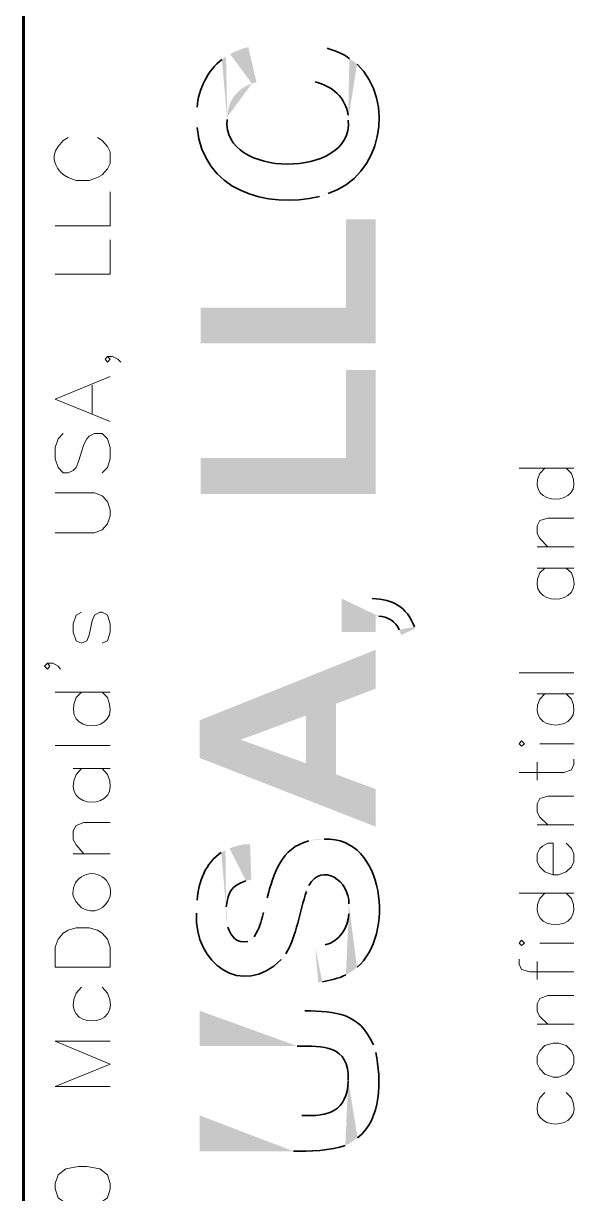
# Model space of a CAD drawing. Header units: inches. Extents: x 5 to 516, y -193 to 129.
# Drawn here: x 288.12 to 291.32, y 41.99 to 48.62 of the extents above; entities that cross this region are included whole.
import ezdxf

# ---------------------------------------------------------------- set-up
doc = ezdxf.new("R2010")
doc.units = ezdxf.units.IN
doc.header["$MEASUREMENT"] = 0
doc.layers.add('PDF2_Geometry', color=7, linetype='Continuous')
doc.layers.add('PDF2_Solid Fills', color=7, linetype='Continuous')

msp = doc.modelspace()

# ---------------------------------------------------------------- hatches: boundary and pattern name
at = {"layer": 'PDF2_Solid Fills', "transparency": 33554559}
h = msp.add_hatch(color=256, dxfattribs=at)
h.paths.add_polyline_path([(289.1020188, 48.0867504), (289.1020188, 48.0567504), (289.1053521, 48.0300837)], flags=0)
h.paths.add_polyline_path([(289.7986855, 47.6400837), (289.8253522, 47.6467504), (289.8486855, 47.6567504)], flags=0)
h.paths.add_polyline_path([(290.0120188, 48.3900838), (289.9920189, 48.4067504), (289.9686855, 48.4200838), (289.9620189, 48.0734171)], flags=0)
h.paths.add_polyline_path([(289.2753521, 48.0767504), (289.2686855, 48.4334171), (289.2453521, 48.4167504)], flags=0)
h.paths.add_polyline_path([(289.1053521, 48.1467504), (289.1020188, 48.1167504)], flags=0)
h = msp.add_hatch(color=256, dxfattribs=at)
h.paths.add_polyline_path([(289.2686855, 48.4334166), (289.2753521, 48.0767499), (289.2753521, 48.0900832)], flags=0)
h.paths.add_polyline_path([(289.4153521, 48.2800832, 0.327164965), (289.2753521, 48.0900832)], flags=0)
h.paths.add_polyline_path([(289.4153521, 48.2800832), (289.4420188, 48.2867499), (289.3953521, 48.4867499), (289.3686855, 48.4800832), (289.3420188, 48.4700832), (289.3153521, 48.4600832), (289.2920188, 48.4467499)], flags=0)
h = msp.add_hatch(color=256, dxfattribs=at)
h.paths.add_polyline_path([(289.7520187, 48.2934155), (289.775352, 48.2900821)], flags=0)
h.paths.add_polyline_path([(289.9620187, 48.1000821), (289.9620187, 48.0734154), (289.9686853, 48.4200821)], flags=0)
h.paths.add_polyline_path([(289.8420187, 48.4800821), (289.8120187, 48.4900821)], flags=0)
for points in [[(289.125352, 47.0100834), (289.125352, 46.80675), (290.1186854, 46.80675), (290.1186854, 47.5100834), (289.9486854, 47.5100834), (289.9486854, 47.0100834)], [(289.125352, 46.1567474), (289.125352, 45.9534141), (290.1186854, 45.9534141), (290.1186854, 46.6567474), (289.9486854, 46.6567474), (289.9486854, 46.1567474)], [(289.1186856, 44.6700835), (289.352019, 44.5600835), (289.722019, 44.6967501), (289.722019, 44.4267501), (289.892019, 44.7634168), (290.1186857, 44.8500835), (290.1186857, 45.0700835)], [(289.1186856, 44.6700835), (289.1186856, 44.4567501), (290.1186857, 44.0667501), (290.1186857, 44.2800834), (289.892019, 44.3634168), (289.892019, 44.7634168), (289.722019, 44.4267501), (289.352019, 44.5600835)]]:
    msp.add_hatch(color=256, dxfattribs=at).paths.add_polyline_path(points)
h = msp.add_hatch(color=256, dxfattribs=at)
h.paths.add_polyline_path([(289.9253526, 45.3600826), (289.9253526, 45.1700826), (290.1186859, 45.1700826), (290.1186859, 45.2600826), (290.1353526, 45.2600826)], flags=0)
h.paths.add_polyline_path([(290.2520193, 45.1834159), (290.2620193, 45.1534159), (290.3420193, 45.1900826), (290.338686, 45.2000826)], flags=0)
h.paths.add_polyline_path([(290.0986859, 45.3600826), (290.0653526, 45.3600826)], flags=0)
h = msp.add_hatch(color=256, dxfattribs=at)
h.paths.add_polyline_path([(289.1020188, 43.5834135), (289.1020188, 43.5767468)], flags=0)
h.paths.add_polyline_path([(289.5820188, 43.3134134), (289.5853522, 43.3134134), (289.5953522, 43.3300801), (289.6086855, 43.3467468)], flags=0)
h.paths.add_polyline_path([(289.7253522, 43.7000801), (289.7253522, 43.7067468), (289.7386855, 43.7334135)], flags=0)
h.paths.add_polyline_path([(289.9653522, 43.6300801), (289.9653522, 43.6000801), (289.9720189, 43.2400801), (289.9920189, 43.2534134), (290.0120188, 43.2700801)], flags=0)
h.paths.add_polyline_path([(289.8253522, 43.9967468), (289.7953522, 43.9967468), (289.7653522, 43.9934135), (289.7386855, 43.9867468)], flags=0)
h.paths.add_polyline_path([(289.5020188, 43.6634135), (289.4953521, 43.6300801), (289.4920188, 43.6200801), (289.4820188, 43.5800801)], flags=0)
h.paths.add_polyline_path([(289.4286855, 43.4434134), (289.4153521, 43.4300801), (289.3920188, 43.4167468)], flags=0)
h.paths.add_polyline_path([(289.2786855, 43.4967468), (289.2753521, 43.5234135), (289.2686855, 43.5500801), (289.2686855, 43.5834135), (289.2653521, 43.9334135), (289.2420188, 43.9200802)], flags=0)
h.paths.add_polyline_path([(289.1053521, 43.6500801), (289.1020188, 43.6167468)], flags=0)
h = msp.add_hatch(color=256, dxfattribs=at)
h.paths.add_polyline_path([(289.2653523, 43.9334162), (289.2686856, 43.5834162), (289.2686856, 43.6134162)], flags=0)
h.paths.add_polyline_path([(289.3820189, 43.7600829), (289.4120189, 43.7667495), (289.4053523, 43.9667495), (289.3686856, 43.9667495), (289.3386856, 43.9600829), (289.3153523, 43.9534162), (289.2886856, 43.9434162)], flags=0)
h = msp.add_hatch(color=256, dxfattribs=at)
h.paths.add_polyline_path([(289.7753519, 43.3800816), (289.7920186, 43.1834149), (289.8153519, 43.1867483)], flags=0)
h.paths.add_polyline_path([(289.9486852, 43.2267483), (289.9720186, 43.2400816), (289.9653519, 43.6000816), (289.9653519, 43.5734149)], flags=0)
h.paths.add_polyline_path([(289.8320186, 43.3967483), (289.8053519, 43.3867483)], flags=0)
h = msp.add_hatch(color=256, dxfattribs=at)
h.paths.add_polyline_path([(289.1186856, 43.0234159), (289.1186856, 42.8234158), (289.672019, 42.8234158)], flags=0)
h.paths.add_polyline_path([(289.962019, 42.6300825), (289.9686857, 42.2700825), (290.0153523, 42.3034158)], flags=0)
h.paths.add_polyline_path([(290.1186857, 42.7867492), (290.112019, 42.8100825), (290.1053524, 42.8300825)], flags=0)
h.paths.add_polyline_path([(289.7153523, 43.0234159), (289.6453523, 43.0234159)], flags=0)
h = msp.add_hatch(color=256, dxfattribs=at)
h.paths.add_polyline_path([(289.1186856, 42.4300795), (289.1186856, 42.2267461), (289.652019, 42.2267461)], flags=0)
h.paths.add_polyline_path([(289.9453524, 42.2600795), (289.9686857, 42.2700795), (289.962019, 42.6300795), (289.962019, 42.6267462)], flags=0)
h.paths.add_polyline_path([(289.6986857, 42.4300795), (289.6586857, 42.4300795)], flags=0)

# ---------------------------------------------------------------- linework, layer by layer
at = {"layer": 'PDF2_Geometry', "lineweight": 60}
msp.add_lwpolyline([(288.1186855, 95.4634157), (288.1186855, 5.4634085)], dxfattribs=at)
at = {"layer": 'PDF2_Geometry', "lineweight": 15}
for points in [[(288.3720188, 47.9734149), (288.3453521, 47.9567482), (288.3153521, 47.9234149)], [(288.3720188, 47.7467482), (288.4186854, 47.7300815), (288.4920188, 47.7300815), (288.5386854, 47.7467482), (288.5653521, 47.7634149), (288.5953521, 47.7967482), (288.6120188, 47.8267482), (288.6120188, 47.8934149), (288.5953521, 47.9234149), (288.5653521, 47.9567482), (288.5386854, 47.9734149)], [(288.298685, 47.4734149), (288.6120184, 47.4734149), (288.6120184, 47.6667482)], [(288.298685, 47.2000824), (288.6120184, 47.2000824), (288.6120184, 47.3934158)], [(288.5953523, 46.7334144), (288.612019, 46.7167477), (288.5953523, 46.7000811), (288.582019, 46.7167477), (288.5953523, 46.7334144), (288.6253523, 46.7334144), (288.6553524, 46.7167477), (288.672019, 46.7000811)], [(288.6120192, 46.3634159), (288.2986858, 46.4900825), (288.6120192, 46.6200825)], [(288.5086858, 46.4100806), (288.5086858, 46.5700806)], [(288.3453523, 46.2967485), (288.3153523, 46.2667485), (288.2986857, 46.2167485), (288.2986857, 46.1534152), (288.3153523, 46.1034152), (288.3453523, 46.0734151), (288.372019, 46.0734151), (288.402019, 46.0867485), (288.4186857, 46.1034152), (288.432019, 46.1367485), (288.462019, 46.2334152), (288.4786857, 46.2667485), (288.492019, 46.2800818), (288.522019, 46.2967485), (288.5653523, 46.2967485), (288.5953523, 46.2667485), (288.612019, 46.2167485), (288.612019, 46.1534152), (288.5953523, 46.1034152), (288.5653523, 46.0734151)], [(290.9320191, 46.100083), (291.2420191, 46.100083)], [(291.0786857, 46.100083), (291.0486857, 46.070083)], [(291.2286857, 46.070083), (291.1986857, 46.100083)], [(288.298685, 45.7334143), (288.5220184, 45.7334143), (288.5653517, 45.750081), (288.5953517, 45.7834143), (288.6120184, 45.830081), (288.6120184, 45.8634143), (288.5953517, 45.910081), (288.5653517, 45.9434143), (288.5220184, 45.960081), (288.298685, 45.960081)], [(291.0953525, 45.6534142), (291.0486859, 45.7000808), (291.0353525, 45.7300808), (291.0353525, 45.7734142), (291.0486859, 45.8034142), (291.0953525, 45.8167475), (291.2420192, 45.8167475)], [(291.0353524, 45.6534142), (291.2420191, 45.6534142)], [(291.0353524, 45.5334156), (291.2420191, 45.5334156)], [(291.0786857, 45.5334156), (291.0486857, 45.506749)], [(291.2286857, 45.506749), (291.1986857, 45.5334156)], [(288.4486857, 45.2834156), (288.4186857, 45.266749), (288.402019, 45.216749), (288.402019, 45.1700823), (288.4186857, 45.1200823), (288.4486857, 45.1067489), (288.4786857, 45.1200823), (288.492019, 45.1534156), (288.5086857, 45.2334156), (288.522019, 45.266749), (288.552019, 45.2834156), (288.5653524, 45.2834156), (288.5953524, 45.266749), (288.612019, 45.216749), (288.612019, 45.1700823), (288.5953524, 45.1200823), (288.5653524, 45.1067489)], [(288.2553517, 44.9934138), (288.2686851, 44.9767472), (288.2553517, 44.9600805), (288.2386851, 44.9767472), (288.2553517, 44.9934138), (288.2853517, 44.9934138), (288.3153517, 44.9767472), (288.3286851, 44.9600805)], [(290.9320191, 44.9400827), (291.2420191, 44.9400827)], [(288.298685, 44.8300804), (288.6120184, 44.8300804)], [(288.4486857, 44.8300804), (288.4186857, 44.8000804)], [(288.5953524, 44.8000804), (288.5653524, 44.8300804)], [(291.0353524, 44.8200808), (291.2420191, 44.8200808)], [(291.0786857, 44.8200808), (291.0486857, 44.7900808)], [(291.2286857, 44.7900808), (291.1986857, 44.8200808)], [(288.298685, 44.5267492), (288.6120184, 44.5267492)], [(291.0486852, 44.5367488), (291.2420186, 44.5367488)], [(288.4020184, 44.3967477), (288.6120184, 44.3967477)], [(288.4486857, 44.3967477), (288.4186857, 44.3634143)], [(288.5953524, 44.3634143), (288.5653524, 44.3967477)], [(290.9320191, 44.3734153), (291.1853524, 44.3734153), (291.2286858, 44.390082), (291.2420191, 44.420082), (291.2420191, 44.450082)], [(291.0353524, 44.3300803), (291.0353524, 44.4334137)], [(291.0953525, 44.0767471), (291.0486859, 44.1200804), (291.0353525, 44.1500804), (291.0353525, 44.1967471), (291.0486859, 44.2267471), (291.0953525, 44.2400804), (291.2420192, 44.2400804)], [(288.4620185, 43.9134136), (288.4186852, 43.9634136), (288.4020185, 43.9934136), (288.4020185, 44.0434136), (288.4186852, 44.0734136), (288.4620185, 44.0900803), (288.6120185, 44.0900803)], [(291.0353524, 44.0767471), (291.2420191, 44.0767471)], [(291.1253522, 43.7934151), (291.1253522, 43.9734151), (291.0953522, 43.9734151), (291.0653522, 43.9567484), (291.0486855, 43.9434151), (291.0353522, 43.9134151), (291.0353522, 43.8667484), (291.0486855, 43.8400818), (291.0786855, 43.8100818), (291.1253522, 43.7934151), (291.1553522, 43.7934151), (291.1986855, 43.8100818), (291.2286855, 43.8400818), (291.2420189, 43.8667484), (291.2420189, 43.9134151), (291.2286855, 43.9434151), (291.1986855, 43.9734151)], [(288.4020184, 43.9134136), (288.6120184, 43.9134136)], [(290.9320191, 43.6900826), (291.2420191, 43.6900826)], [(291.0786857, 43.6900826), (291.0486857, 43.6600826)], [(291.2286857, 43.6600826), (291.1986857, 43.6900826)], [(291.0486852, 43.4067472), (291.2420186, 43.4067472)], [(290.9320191, 43.3167474), (290.9320191, 43.2867474), (290.9453524, 43.2567474), (290.9920191, 43.2434141), (291.2420191, 43.2434141)], [(291.0353524, 43.2000821), (291.0353524, 43.3034155)], [(288.4486857, 43.1567472), (288.4186857, 43.1234138)], [(288.5953524, 43.1234138), (288.5653524, 43.1567472)], [(291.0953525, 42.9467489), (291.0486859, 42.9900822), (291.0353525, 43.0200823), (291.0353525, 43.0634156), (291.0486859, 43.0934156), (291.0953525, 43.1100823), (291.2420192, 43.1100823)], [(291.0353524, 42.9467489), (291.2420191, 42.9467489)], [(288.6120192, 42.5934164), (288.2986858, 42.5934164), (288.6120192, 42.720083), (288.2986858, 42.8500831), (288.6120192, 42.8500831)], [(291.0786857, 42.560081), (291.0486857, 42.530081)], [(291.2286857, 42.530081), (291.1986857, 42.560081)]]:
    msp.add_lwpolyline(points, dxfattribs=at)
for points in [[(290.9453527, 44.523416), (290.9620194, 44.5367493), (290.9453527, 44.553416), (290.9320194, 44.5367493)], [(288.6120192, 43.2700827), (288.2986858, 43.2700827), (288.2986858, 43.383416), (288.3153525, 43.4300827), (288.3453525, 43.463416), (288.3720192, 43.4800827), (288.4186858, 43.493416), (288.4920192, 43.493416), (288.5386858, 43.4800827), (288.5653525, 43.463416), (288.5953525, 43.4300827), (288.6120192, 43.383416)], [(290.9453527, 43.3934144), (290.9620194, 43.4067477), (290.9453527, 43.4234144), (290.9320194, 43.4067477)], [(291.0353524, 42.7234145), (291.0486858, 42.6934145), (291.0786858, 42.6634145), (291.1253524, 42.6467478), (291.1553524, 42.6467478), (291.1986858, 42.6634145), (291.2286858, 42.6934145), (291.2420191, 42.7234145), (291.2420191, 42.7667478), (291.2286858, 42.7967478), (291.1986858, 42.8267478), (291.1553524, 42.8400812), (291.1253524, 42.8400812), (291.0786858, 42.8267478), (291.0486858, 42.7967478), (291.0353524, 42.7667478)], [(288.298685, 42.0134128), (288.3153517, 41.9634128), (288.358685, 41.9334128), (288.4320184, 41.9167461), (288.478685, 41.9167461), (288.5520184, 41.9334128), (288.5953517, 41.9634128), (288.6120184, 42.0134128), (288.6120184, 42.0434128), (288.5953517, 42.0934128), (288.5520184, 42.1267461), (288.478685, 42.1400795), (288.4320184, 42.1400795), (288.358685, 42.1267461), (288.3153517, 42.0934128), (288.298685, 42.0434128)]]:
    msp.add_lwpolyline(points, close=True, dxfattribs=at)
msp.add_lwpolyline([(288.6120184, 43.6734132, 1.216410219), (288.4020184, 43.6734132), (288.4186851, 43.6400799), (288.4486851, 43.6067465)], format="xyb", dxfattribs=at)
at = {"layer": 'PDF2_Geometry', "lineweight": 35}
for points in [[(289.9686853, 48.4200821), (289.9381298, 48.4529155), (289.883352, 48.4645266), (289.8420187, 48.4800821)], [(289.2453521, 48.4167504), (289.1671855, 48.3598615), (289.1095188, 48.2440282), (289.1053521, 48.1467504)], [(289.8486855, 47.6567504), (290.1523522, 47.7546393), (290.2326855, 48.1784726), (290.0120188, 48.3900838)], [(289.775352, 48.2900821), (289.871852, 48.2635266), (289.946852, 48.2034155), (289.9620187, 48.1000821)], [(289.9620189, 48.0734171), (289.9970189, 47.7379726), (289.2376299, 47.7412504), (289.2753521, 48.0767504)], [(289.1053521, 48.0300837), (289.1369077, 47.6756948), (289.4953521, 47.5672504), (289.7986855, 47.6400837)], [(290.338686, 45.2000826), (290.2907415, 45.3149159), (290.2201859, 45.3556381), (290.0986859, 45.3600826)], [(290.1353526, 45.2600826), (290.1829637, 45.2598603), (290.2339082, 45.2297492), (290.2520193, 45.1834159)], [(289.7386855, 43.9867468), (289.5811855, 43.9462468), (289.5390188, 43.8012468), (289.5020188, 43.6634135)], [(290.0120188, 43.2700801), (290.2247411, 43.4451357), (290.1758522, 44.0116913), (289.8253522, 43.9967468)], [(289.2420188, 43.9200802), (289.152241, 43.8623024), (289.1116299, 43.752969), (289.1053521, 43.6500801)], [(289.7386855, 43.7334135), (289.8124633, 43.8686357), (289.97213, 43.7567468), (289.9653522, 43.6300801)], [(289.2686856, 43.6134162), (289.2862412, 43.7004717), (289.2917967, 43.726694), (289.3820189, 43.7600829)], [(289.6086855, 43.3467468), (289.6715744, 43.4554134), (289.6857411, 43.5833579), (289.7253522, 43.7000801)], [(289.1020188, 43.5767468), (289.0839632, 43.292969), (289.3607966, 43.090969), (289.5820188, 43.3134134)], [(289.4820188, 43.5800801), (289.4631299, 43.5144135), (289.4634633, 43.5026912), (289.4286855, 43.4434134)], [(289.9653519, 43.5734149), (289.9610186, 43.4923038), (289.9126852, 43.4181372), (289.8320186, 43.3967483)], [(289.3920188, 43.4167468), (289.330241, 43.4018023), (289.2974632, 43.4450801), (289.2786855, 43.4967468)], [(289.8153519, 43.1867483), (289.8634075, 43.1978594), (289.9037964, 43.2048594), (289.9486852, 43.2267483)], [(290.1053524, 42.8300825), (290.024019, 43.0147492), (289.8924635, 43.0174159), (289.7153523, 43.0234159)], [(289.672019, 42.8234158), (289.8187968, 42.8217492), (289.968019, 42.8315825), (289.962019, 42.6300825)], [(290.0153523, 42.3034158), (290.1527413, 42.4082491), (290.1496858, 42.6344158), (290.1186857, 42.7867492)], [(289.962019, 42.6267462), (289.9576301, 42.4537462), (289.8480746, 42.421135), (289.6986857, 42.4300795)], [(289.652019, 42.2267461), (289.7335746, 42.2263573), (289.8687412, 42.2294684), (289.9453524, 42.2600795)]]:
    msp.add_open_spline(points, degree=3, dxfattribs=at)
at = {"layer": 'PDF2_Geometry', "lineweight": 15}
for points in [[(288.3153521, 47.9234149), (288.2640187, 47.8591371), (288.3088521, 47.7781927), (288.3720188, 47.7467482)], [(291.0486857, 46.070083), (290.9582413, 45.8744719), (291.3191857, 45.8741386), (291.2286857, 46.070083)], [(291.0486857, 45.506749), (290.9566301, 45.3065823), (291.3207413, 45.3063045), (291.2286857, 45.506749)], [(288.4186857, 44.8000804), (288.3214079, 44.5846359), (288.6926302, 44.5846359), (288.5953524, 44.8000804)], [(291.0486857, 44.7900808), (290.9582413, 44.5944696), (291.3191857, 44.5941363), (291.2286857, 44.7900808)], [(288.4186857, 44.3634143), (288.3202412, 44.1531921), (288.6937968, 44.1532477), (288.5953524, 44.3634143)], [(288.4486851, 43.6067465), (288.519574, 43.5655243), (288.5849073, 43.5985799), (288.6120184, 43.6734132)], [(291.0486857, 43.6600826), (290.9607413, 43.4616937), (291.3166857, 43.4611937), (291.2286857, 43.6600826)], [(288.4186857, 43.1234138), (288.3172968, 42.9131916), (288.6967968, 42.9131916), (288.5953524, 43.1234138)], [(291.0486857, 42.530081), (290.9567968, 42.3317476), (291.3206302, 42.3313032), (291.2286857, 42.530081)]]:
    msp.add_open_spline(points, degree=3, dxfattribs=at)

doc.saveas('drawing.dxf')
